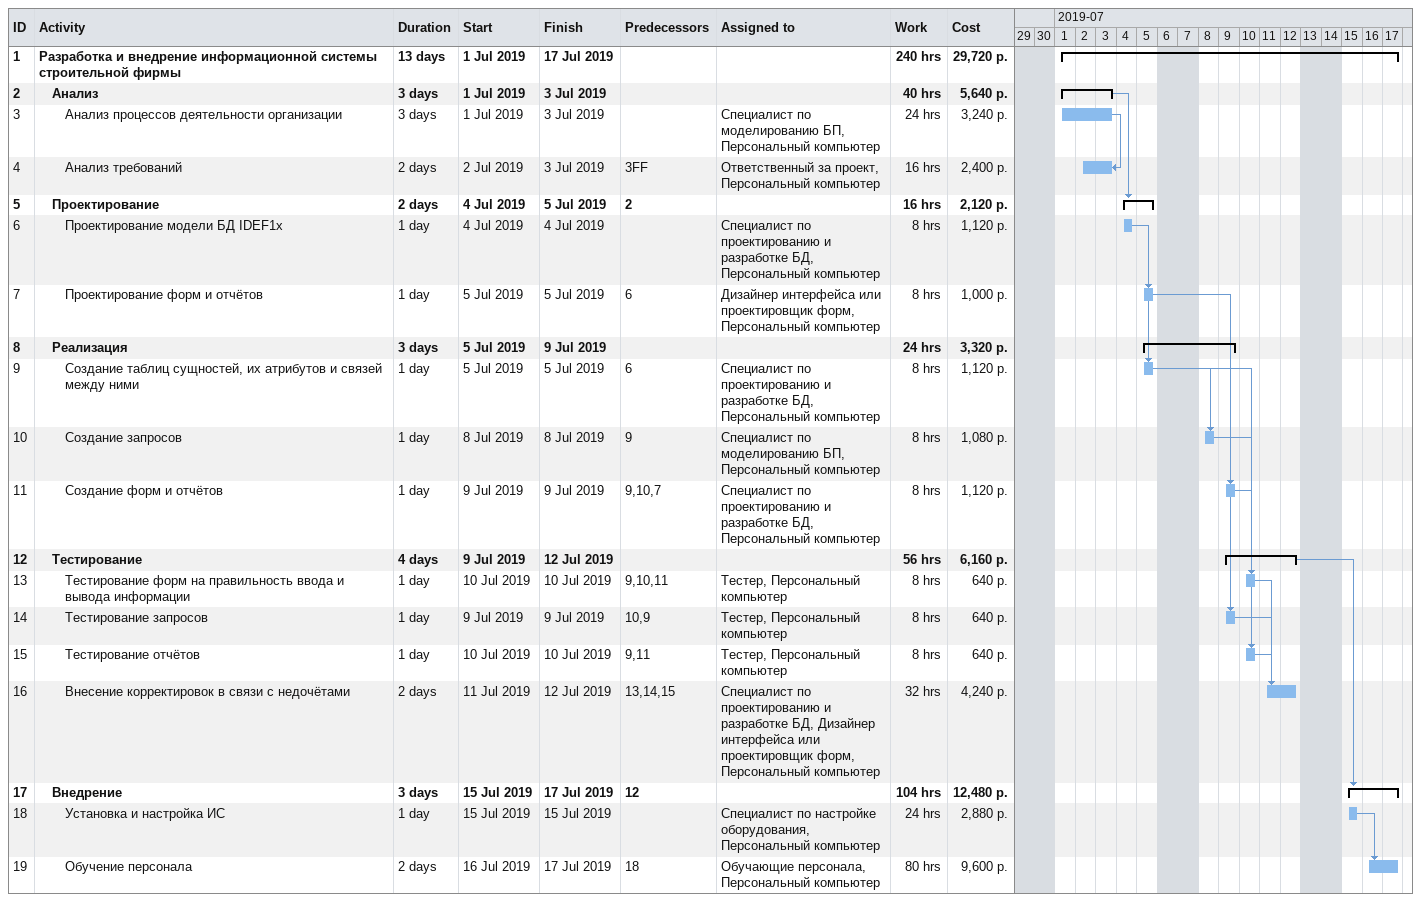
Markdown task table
| ID | Level | Task | Duration | Start | Finish | Predecessors | Resources | Work (h) | Cost (р.) |
|---|---|---|---|---|---|---|---|---|---|
| 1 | 1 | **Разработка и внедрение информационной системы строительной фирмы** | 13d | 2019-07-01 | 2019-07-17 |  |  | 240 | 29720 |
| 2 | 2 | **Анализ** | 3d | 2019-07-01 | 2019-07-03 |  |  | 40 | 5640 |
| 3 | 3 | Анализ процессов деятельности организации | 3d | 2019-07-01 | 2019-07-03 |  | Специалист по моделированию БП, Персональный компьютер | 24 | 3240 |
| 4 | 3 | Анализ требований | 2d | 2019-07-02 | 2019-07-03 | 3FF | Ответственный за проект, Персональный компьютер | 16 | 2400 |
| 5 | 2 | **Проектирование** | 2d | 2019-07-04 | 2019-07-05 | 2 |  | 16 | 2120 |
| 6 | 3 | Проектирование модели БД IDEF1x | 1d | 2019-07-04 | 2019-07-04 |  | Специалист по проектированию и разработке БД, Персональный компьютер | 8 | 1120 |
| 7 | 3 | Проектирование форм и отчётов | 1d | 2019-07-05 | 2019-07-05 | 6 | Дизайнер интерфейса или проектировщик форм, Персональный компьютер | 8 | 1000 |
| 8 | 2 | **Реализация** | 3d | 2019-07-05 | 2019-07-09 |  |  | 24 | 3320 |
| 9 | 3 | Создание таблиц сущностей, их атрибутов и связей между ними | 1d | 2019-07-05 | 2019-07-05 | 6 | Специалист по проектированию и разработке БД, Персональный компьютер | 8 | 1120 |
| 10 | 3 | Создание запросов | 1d | 2019-07-08 | 2019-07-08 | 9 | Специалист по моделированию БП, Персональный компьютер | 8 | 1080 |
| 11 | 3 | Создание форм и отчётов | 1d | 2019-07-09 | 2019-07-09 | 9, 10, 7 | Специалист по проектированию и разработке БД, Персональный компьютер | 8 | 1120 |
| 12 | 2 | **Тестирование** | 4d | 2019-07-09 | 2019-07-12 |  |  | 56 | 6160 |
| 13 | 3 | Тестирование форм на правильность ввода и вывода информации | 1d | 2019-07-10 | 2019-07-10 | 9, 10, 11 | Тестер, Персональный компьютер | 8 | 640 |
| 14 | 3 | Тестирование запросов | 1d | 2019-07-09 | 2019-07-09 | 10, 9 | Тестер, Персональный компьютер | 8 | 640 |
| 15 | 3 | Тестирование отчётов | 1d | 2019-07-10 | 2019-07-10 | 9, 11 | Тестер, Персональный компьютер | 8 | 640 |
| 16 | 3 | Внесение корректировок в связи с недочётами | 2d | 2019-07-11 | 2019-07-12 | 13, 14, 15 | Специалист по проектированию и разработке БД, Дизайнер интерфейса или проектировщик форм, Персональный компьютер | 32 | 4240 |
| 17 | 2 | **Внедрение** | 3d | 2019-07-15 | 2019-07-17 | 12 |  | 104 | 12480 |
| 18 | 3 | Установка и настройка ИС | 1d | 2019-07-15 | 2019-07-15 |  | Специалист по настройке оборудования, Персональный компьютер | 24 | 2880 |
| 19 | 3 | Обучение персонала | 2d | 2019-07-16 | 2019-07-17 | 18 | Обучающие персонала, Персональный компьютер | 80 | 9600 |
